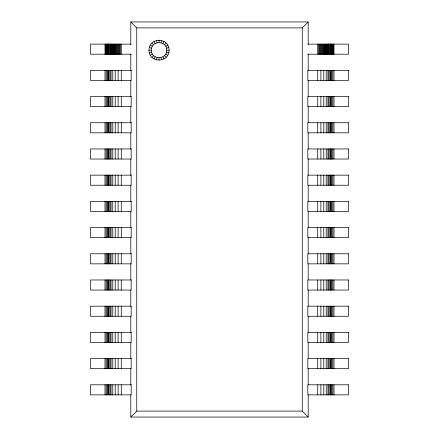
<?xml version="1.0" encoding="UTF-8"?>
<svg xmlns="http://www.w3.org/2000/svg" width="439" height="439" viewBox="0 0 439 439"><rect width="100%" height="100%" fill="white"/><g stroke="black" fill="none" stroke-linecap="round" stroke-linejoin="round"><path stroke-width="0.66" d="M148.947 50.172C148.816 37.085 169.24 37.085 169.103 50.172C169.24 63.26 148.816 63.26 148.947 50.172L151.312 50.172C150.939 40.267 167.111 40.267 166.738 50.172C167.111 60.077 150.939 60.077 151.312 50.172M156.416 59.907L157.03 57.619M161.02 42.726L161.634 40.437M153.985 58.903L155.17 56.85M162.88 43.494L164.065 41.442M151.899 57.3L153.573 55.621M164.477 44.718L166.151 43.044M308.194 394.875L308.194 417.05L302.257 411.107L302.257 27.893L308.194 21.95L308.194 44.438M130.806 394.875L130.806 417.05L136.743 411.107L136.743 27.893L130.806 21.95L130.806 44.438M150.297 55.21L152.349 54.024M165.706 46.315L167.753 45.129M149.287 52.779L151.576 52.17M166.474 48.175L168.763 47.56M130.806 21.95L308.194 21.95M136.743 27.893L302.257 27.893M131.245 44.125L90.489 44.125L90.489 54.206L131.245 54.206M307.755 44.125L348.511 44.125L348.511 54.206L307.755 54.206M166.738 50.172L169.103 50.172M136.743 411.107L302.257 411.107M130.806 417.05L308.194 417.05M149.287 47.56L151.576 48.175M166.474 52.17L168.763 52.779M150.297 45.129L152.349 46.315M165.706 54.024L167.753 55.21M151.899 43.044L153.573 44.718M164.477 55.621L166.151 57.3M153.985 41.442L155.17 43.494M162.88 56.85L164.065 58.903M156.416 40.437L157.03 42.726M161.02 57.619L161.634 59.907M334.002 44.125L334.002 54.206M334.002 70.328L334.002 80.408M334.002 96.536L334.002 106.617M334.002 122.739L334.002 132.819M334.002 148.947L334.002 159.028M334.002 175.15L334.002 185.231M334.002 201.358L334.002 211.439M334.002 227.561L334.002 237.642M334.002 253.769L334.002 263.85M334.002 279.972L334.002 290.053M334.002 306.181L334.002 316.261M334.002 332.383L334.002 342.464M334.002 358.592L334.002 368.672M334.002 384.794L334.002 394.875M333.53 44.125L333.53 54.206M333.058 44.125L333.058 54.206M332.877 70.328L332.877 80.408M332.877 96.536L332.877 106.617M332.877 122.739L332.877 132.819M332.877 148.947L332.877 159.028M332.877 175.15L332.877 185.231M332.877 201.358L332.877 211.439M332.877 227.561L332.877 237.642M332.877 253.769L332.877 263.85M332.877 279.972L332.877 290.053M332.877 306.181L332.877 316.261M332.877 332.383L332.877 342.464M332.877 358.592L332.877 368.672M332.877 384.794L332.877 394.875M332.603 44.125L332.603 54.206M332.169 44.125L332.169 54.206M331.84 70.328L331.84 80.408M331.84 96.536L331.84 106.617M331.84 122.739L331.84 132.819M331.84 148.947L331.84 159.028M331.84 175.15L331.84 185.231M331.84 201.358L331.84 211.439M331.84 227.561L331.84 237.642M331.84 253.769L331.84 263.85M331.84 279.972L331.84 290.053M331.84 306.181L331.84 316.261M331.84 332.383L331.84 342.464M331.84 358.592L331.84 368.672M331.84 384.794L331.84 394.875M331.758 44.125L331.758 54.206M331.379 44.125L331.379 54.206M331.039 44.125L331.039 54.206M330.973 70.328L330.973 80.408M330.973 96.536L330.973 106.617M330.973 122.739L330.973 132.819M330.973 148.947L330.973 159.028M330.973 175.15L330.973 185.231M330.973 201.358L330.973 211.439M330.973 227.561L330.973 237.642M330.973 253.769L330.973 263.85M330.973 279.972L330.973 290.053M330.973 306.181L330.973 316.261M330.973 332.383L330.973 342.464M330.973 358.592L330.973 368.672M330.973 384.794L330.973 394.875M330.737 44.125L330.737 54.206M330.479 44.125L330.479 54.206M330.353 70.328L330.353 80.408M330.353 96.536L330.353 106.617M330.353 122.739L330.353 132.819M330.353 148.947L330.353 159.028M330.353 175.15L330.353 185.231M330.353 201.358L330.353 211.439M330.353 227.561L330.353 237.642M330.353 253.769L330.353 263.85M330.353 279.972L330.353 290.053M330.353 306.181L330.353 316.261M330.353 332.383L330.353 342.464M330.353 358.592L330.353 368.672M330.353 384.794L330.353 394.875M330.276 44.125L330.276 54.206M330.123 44.125L330.123 54.206M330.018 44.125L330.018 54.206M330.018 70.328L330.018 80.408M330.018 96.536L330.018 106.617M330.018 122.739L330.018 132.819M330.018 148.947L330.018 159.028M330.018 175.15L330.018 185.231M330.018 201.358L330.018 211.439M330.018 227.561L330.018 237.642M330.018 253.769L330.018 263.85M330.018 279.972L330.018 290.053M330.018 306.181L330.018 316.261M330.018 332.383L330.018 342.464M330.018 358.592L330.018 368.672M330.018 384.794L330.018 394.875M328.888 44.125L328.888 54.206M328.888 70.328L328.888 80.408M328.888 96.536L328.888 106.617M328.888 122.739L328.888 132.819M328.888 148.947L328.888 159.028M328.888 175.15L328.888 185.231M328.888 201.358L328.888 211.439M328.888 227.561L328.888 237.642M328.888 253.769L328.888 263.85M328.888 279.972L328.888 290.053M328.888 306.181L328.888 316.261M328.888 332.383L328.888 342.464M328.888 358.592L328.888 368.672M328.888 384.794L328.888 394.875M328.74 44.125L328.74 54.206M328.531 44.125L328.531 54.206M328.273 44.125L328.273 54.206M327.96 44.125L327.96 54.206M327.96 70.328L327.96 80.408M327.96 96.536L327.96 106.617M327.96 122.739L327.96 132.819M327.96 148.947L327.96 159.028M327.96 175.15L327.96 185.231M327.96 201.358L327.96 211.439M327.96 227.561L327.96 237.642M327.96 253.769L327.96 263.85M327.96 279.972L327.96 290.053M327.96 306.181L327.96 316.261M327.96 332.383L327.96 342.464M327.96 358.592L327.96 368.672M327.96 384.794L327.96 394.875M327.598 44.125L327.598 54.206M327.187 44.125L327.187 54.206M326.726 44.125L326.726 54.206M326.215 44.125L326.215 54.206M326.215 70.328L326.215 80.408M326.215 96.536L326.215 106.617M326.215 122.739L326.215 132.819M326.215 148.947L326.215 159.028M326.215 175.15L326.215 185.231M326.215 201.358L326.215 211.439M326.215 227.561L326.215 237.642M326.215 253.769L326.215 263.85M326.215 279.972L326.215 290.053M326.215 306.181L326.215 316.261M326.215 332.383L326.215 342.464M326.215 358.592L326.215 368.672M326.215 384.794L326.215 394.875M325.667 44.125L325.667 54.206M325.079 44.125L325.079 54.206M324.454 44.125L324.454 54.206M323.795 44.125L323.795 54.206M323.795 70.328L323.795 80.408M323.795 96.536L323.795 106.617M323.795 122.739L323.795 132.819M323.795 148.947L323.795 159.028M323.795 175.15L323.795 185.231M323.795 201.358L323.795 211.439M323.795 227.561L323.795 237.642M323.795 253.769L323.795 263.85M323.795 279.972L323.795 290.053M323.795 306.181L323.795 316.261M323.795 332.383L323.795 342.464M323.795 358.592L323.795 368.672M323.795 384.794L323.795 394.875M323.104 44.125L323.104 54.206M322.391 44.125L322.391 54.206M321.65 44.125L321.65 54.206M320.893 44.125L320.893 54.206M320.893 70.328L320.893 80.408M320.893 96.536L320.893 106.617M320.893 122.739L320.893 132.819M320.893 148.947L320.893 159.028M320.893 175.15L320.893 185.231M320.893 201.358L320.893 211.439M320.893 227.561L320.893 237.642M320.893 253.769L320.893 263.85M320.893 279.972L320.893 290.053M320.893 306.181L320.893 316.261M320.893 332.383L320.893 342.464M320.893 358.592L320.893 368.672M320.893 384.794L320.893 394.875M320.113 44.125L320.113 54.206M319.329 44.125L319.329 54.206M318.533 44.125L318.533 54.206M317.732 44.125L317.732 54.206M317.732 70.328L317.732 80.408M317.732 96.536L317.732 106.617M317.732 122.739L317.732 132.819M317.732 148.947L317.732 159.028M317.732 175.15L317.732 185.231M317.732 201.358L317.732 211.439M317.732 227.561L317.732 237.642M317.732 253.769L317.732 263.85M317.732 279.972L317.732 290.053M317.732 306.181L317.732 316.261M317.732 332.383L317.732 342.464M317.732 358.592L317.732 368.672M317.732 384.794L317.732 394.875M308.194 53.975L308.194 70.328M308.194 80.408L308.194 96.536M308.194 106.617L308.194 122.739M308.194 132.819L308.194 148.947M308.194 159.028L308.194 175.15M308.194 185.231L308.194 201.358M308.194 211.439L308.194 227.561M308.194 237.642L308.194 253.769M308.194 263.85L308.194 279.972M308.194 290.053L308.194 306.181M308.194 316.261L308.194 332.383M308.194 342.464L308.194 358.592M308.194 368.672L308.194 384.794M159.028 40.092L159.028 42.462M159.028 57.882L159.028 60.253M130.806 53.975L130.806 70.328M130.806 80.408L130.806 96.536M130.806 106.617L130.806 122.739M130.806 132.819L130.806 148.947M130.806 159.028L130.806 175.15M130.806 185.231L130.806 201.358M130.806 211.439L130.806 227.561M130.806 237.642L130.806 253.769M130.806 263.85L130.806 279.972M130.806 290.053L130.806 306.181M130.806 316.261L130.806 332.383M130.806 342.464L130.806 358.592M130.806 368.672L130.806 384.794M121.268 44.125L121.268 54.206M121.268 70.328L121.268 80.408M121.268 96.536L121.268 106.617M121.268 122.739L121.268 132.819M121.268 148.947L121.268 159.028M121.268 175.15L121.268 185.231M121.268 201.358L121.268 211.439M121.268 227.561L121.268 237.642M121.268 253.769L121.268 263.85M121.268 279.972L121.268 290.053M121.268 306.181L121.268 316.261M121.268 332.383L121.268 342.464M121.268 358.592L121.268 368.672M121.268 384.794L121.268 394.875M120.467 44.125L120.467 54.206M119.671 44.125L119.671 54.206M118.887 44.125L118.887 54.206M118.107 44.125L118.107 54.206M118.107 70.328L118.107 80.408M118.107 96.536L118.107 106.617M118.107 122.739L118.107 132.819M118.107 148.947L118.107 159.028M118.107 175.15L118.107 185.231M118.107 201.358L118.107 211.439M118.107 227.561L118.107 237.642M118.107 253.769L118.107 263.85M118.107 279.972L118.107 290.053M118.107 306.181L118.107 316.261M118.107 332.383L118.107 342.464M118.107 358.592L118.107 368.672M118.107 384.794L118.107 394.875M117.35 44.125L117.35 54.206M116.609 44.125L116.609 54.206M115.896 44.125L115.896 54.206M115.205 44.125L115.205 54.206M115.205 70.328L115.205 80.408M115.205 96.536L115.205 106.617M115.205 122.739L115.205 132.819M115.205 148.947L115.205 159.028M115.205 175.15L115.205 185.231M115.205 201.358L115.205 211.439M115.205 227.561L115.205 237.642M115.205 253.769L115.205 263.85M115.205 279.972L115.205 290.053M115.205 306.181L115.205 316.261M115.205 332.383L115.205 342.464M115.205 358.592L115.205 368.672M115.205 384.794L115.205 394.875M114.546 44.125L114.546 54.206M113.92 44.125L113.92 54.206M113.333 44.125L113.333 54.206M112.785 44.125L112.785 54.206M112.785 70.328L112.785 80.408M112.785 96.536L112.785 106.617M112.785 122.739L112.785 132.819M112.785 148.947L112.785 159.028M112.785 175.15L112.785 185.231M112.785 201.358L112.785 211.439M112.785 227.561L112.785 237.642M112.785 253.769L112.785 263.85M112.785 279.972L112.785 290.053M112.785 306.181L112.785 316.261M112.785 332.383L112.785 342.464M112.785 358.592L112.785 368.672M112.785 384.794L112.785 394.875M112.274 44.125L112.274 54.206M111.813 44.125L111.813 54.206M111.402 44.125L111.402 54.206M111.04 44.125L111.04 54.206M111.04 70.328L111.04 80.408M111.04 96.536L111.04 106.617M111.04 122.739L111.04 132.819M111.04 148.947L111.04 159.028M111.04 175.15L111.04 185.231M111.04 201.358L111.04 211.439M111.04 227.561L111.04 237.642M111.04 253.769L111.04 263.85M111.04 279.972L111.04 290.053M111.04 306.181L111.04 316.261M111.04 332.383L111.04 342.464M111.04 358.592L111.04 368.672M111.04 384.794L111.04 394.875M110.727 44.125L110.727 54.206M110.469 44.125L110.469 54.206M110.26 44.125L110.26 54.206M110.112 44.125L110.112 54.206M110.112 70.328L110.112 80.408M110.112 96.536L110.112 106.617M110.112 122.739L110.112 132.819M110.112 148.947L110.112 159.028M110.112 175.15L110.112 185.231M110.112 201.358L110.112 211.439M110.112 227.561L110.112 237.642M110.112 253.769L110.112 263.85M110.112 279.972L110.112 290.053M110.112 306.181L110.112 316.261M110.112 332.383L110.112 342.464M110.112 358.592L110.112 368.672M110.112 384.794L110.112 394.875M108.982 44.125L108.982 54.206M108.982 70.328L108.982 80.408M108.982 96.536L108.982 106.617M108.982 122.739L108.982 132.819M108.982 148.947L108.982 159.028M108.982 175.15L108.982 185.231M108.982 201.358L108.982 211.439M108.982 227.561L108.982 237.642M108.982 253.769L108.982 263.85M108.982 279.972L108.982 290.053M108.982 306.181L108.982 316.261M108.982 332.383L108.982 342.464M108.982 358.592L108.982 368.672M108.982 384.794L108.982 394.875M108.877 44.125L108.877 54.206M108.724 44.125L108.724 54.206M108.647 70.328L108.647 80.408M108.647 96.536L108.647 106.617M108.647 122.739L108.647 132.819M108.647 148.947L108.647 159.028M108.647 175.15L108.647 185.231M108.647 201.358L108.647 211.439M108.647 227.561L108.647 237.642M108.647 253.769L108.647 263.85M108.647 279.972L108.647 290.053M108.647 306.181L108.647 316.261M108.647 332.383L108.647 342.464M108.647 358.592L108.647 368.672M108.647 384.794L108.647 394.875M108.521 44.125L108.521 54.206M108.263 44.125L108.263 54.206M108.027 70.328L108.027 80.408M108.027 96.536L108.027 106.617M108.027 122.739L108.027 132.819M108.027 148.947L108.027 159.028M108.027 175.15L108.027 185.231M108.027 201.358L108.027 211.439M108.027 227.561L108.027 237.642M108.027 253.769L108.027 263.85M108.027 279.972L108.027 290.053M108.027 306.181L108.027 316.261M108.027 332.383L108.027 342.464M108.027 358.592L108.027 368.672M108.027 384.794L108.027 394.875M107.961 44.125L107.961 54.206M107.621 44.125L107.621 54.206M107.242 44.125L107.242 54.206M107.16 70.328L107.16 80.408M107.16 96.536L107.16 106.617M107.16 122.739L107.16 132.819M107.16 148.947L107.16 159.028M107.16 175.15L107.16 185.231M107.16 201.358L107.16 211.439M107.16 227.561L107.16 237.642M107.16 253.769L107.16 263.85M107.16 279.972L107.16 290.053M107.16 306.181L107.16 316.261M107.16 332.383L107.16 342.464M107.16 358.592L107.16 368.672M107.16 384.794L107.16 394.875M106.831 44.125L106.831 54.206M106.397 44.125L106.397 54.206M106.123 70.328L106.123 80.408M106.123 96.536L106.123 106.617M106.123 122.739L106.123 132.819M106.123 148.947L106.123 159.028M106.123 175.15L106.123 185.231M106.123 201.358L106.123 211.439M106.123 227.561L106.123 237.642M106.123 253.769L106.123 263.85M106.123 279.972L106.123 290.053M106.123 306.181L106.123 316.261M106.123 332.383L106.123 342.464M106.123 358.592L106.123 368.672M106.123 384.794L106.123 394.875M105.942 44.125L105.942 54.206M105.47 44.125L105.47 54.206M104.998 44.125L104.998 54.206M104.998 70.328L104.998 80.408M104.998 96.536L104.998 106.617M104.998 122.739L104.998 132.819M104.998 148.947L104.998 159.028M104.998 175.15L104.998 185.231M104.998 201.358L104.998 211.439M104.998 227.561L104.998 237.642M104.998 253.769L104.998 263.85M104.998 279.972L104.998 290.053M104.998 306.181L104.998 316.261M104.998 332.383L104.998 342.464M104.998 358.592L104.998 368.672M104.998 384.794L104.998 394.875M131.184 70.328L90.489 70.328L90.489 80.408L131.184 80.408L131.168 70.328M348.511 70.328L307.816 70.328L307.832 80.408L348.511 80.408L348.511 70.328M131.184 96.536L90.489 96.536L90.489 106.617L131.184 106.617L131.168 96.536M348.511 96.536L307.816 96.536L307.832 106.617L348.511 106.617L348.511 96.536M131.184 122.739L90.489 122.739L90.489 132.819L131.184 132.819L131.168 122.739M348.511 122.739L307.816 122.739L307.832 132.819L348.511 132.819L348.511 122.739M131.184 148.947L90.489 148.947L90.489 159.028L131.184 159.028L131.168 148.947M348.511 148.947L307.816 148.947L307.832 159.028L348.511 159.028L348.511 148.947M131.184 175.15L90.489 175.15L90.489 185.231L131.184 185.231L131.168 175.15M348.511 175.15L307.816 175.15L307.832 185.231L348.511 185.231L348.511 175.15M131.184 201.358L90.489 201.358L90.489 211.439L131.184 211.439L131.168 201.358M348.511 201.358L307.816 201.358L307.832 211.439L348.511 211.439L348.511 201.358M131.184 227.561L90.489 227.561L90.489 237.642L131.184 237.642L131.168 227.561M348.511 227.561L307.816 227.561L307.832 237.642L348.511 237.642L348.511 227.561M131.184 253.769L90.489 253.769L90.489 263.85L131.184 263.85L131.168 253.769M348.511 253.769L307.816 253.769L307.832 263.85L348.511 263.85L348.511 253.769M131.184 279.972L90.489 279.972L90.489 290.053L131.184 290.053L131.168 279.972M348.511 279.972L307.816 279.972L307.832 290.053L348.511 290.053L348.511 279.972M131.184 306.181L90.489 306.181L90.489 316.261L131.184 316.261L131.168 306.181M348.511 306.181L307.816 306.181L307.832 316.261L348.511 316.261L348.511 306.181M131.184 332.383L90.489 332.383L90.489 342.464L131.184 342.464L131.168 332.383M348.511 332.383L307.816 332.383L307.832 342.464L348.511 342.464L348.511 332.383M131.184 358.592L90.489 358.592L90.489 368.672L131.184 368.672L131.168 358.592M348.511 358.592L307.816 358.592L307.832 368.672L348.511 368.672L348.511 358.592M131.184 384.794L90.489 384.794L90.489 394.875L131.184 394.875L131.168 384.794M348.511 384.794L307.816 384.794L307.832 394.875L348.511 394.875L348.511 384.794"/></g></svg>
